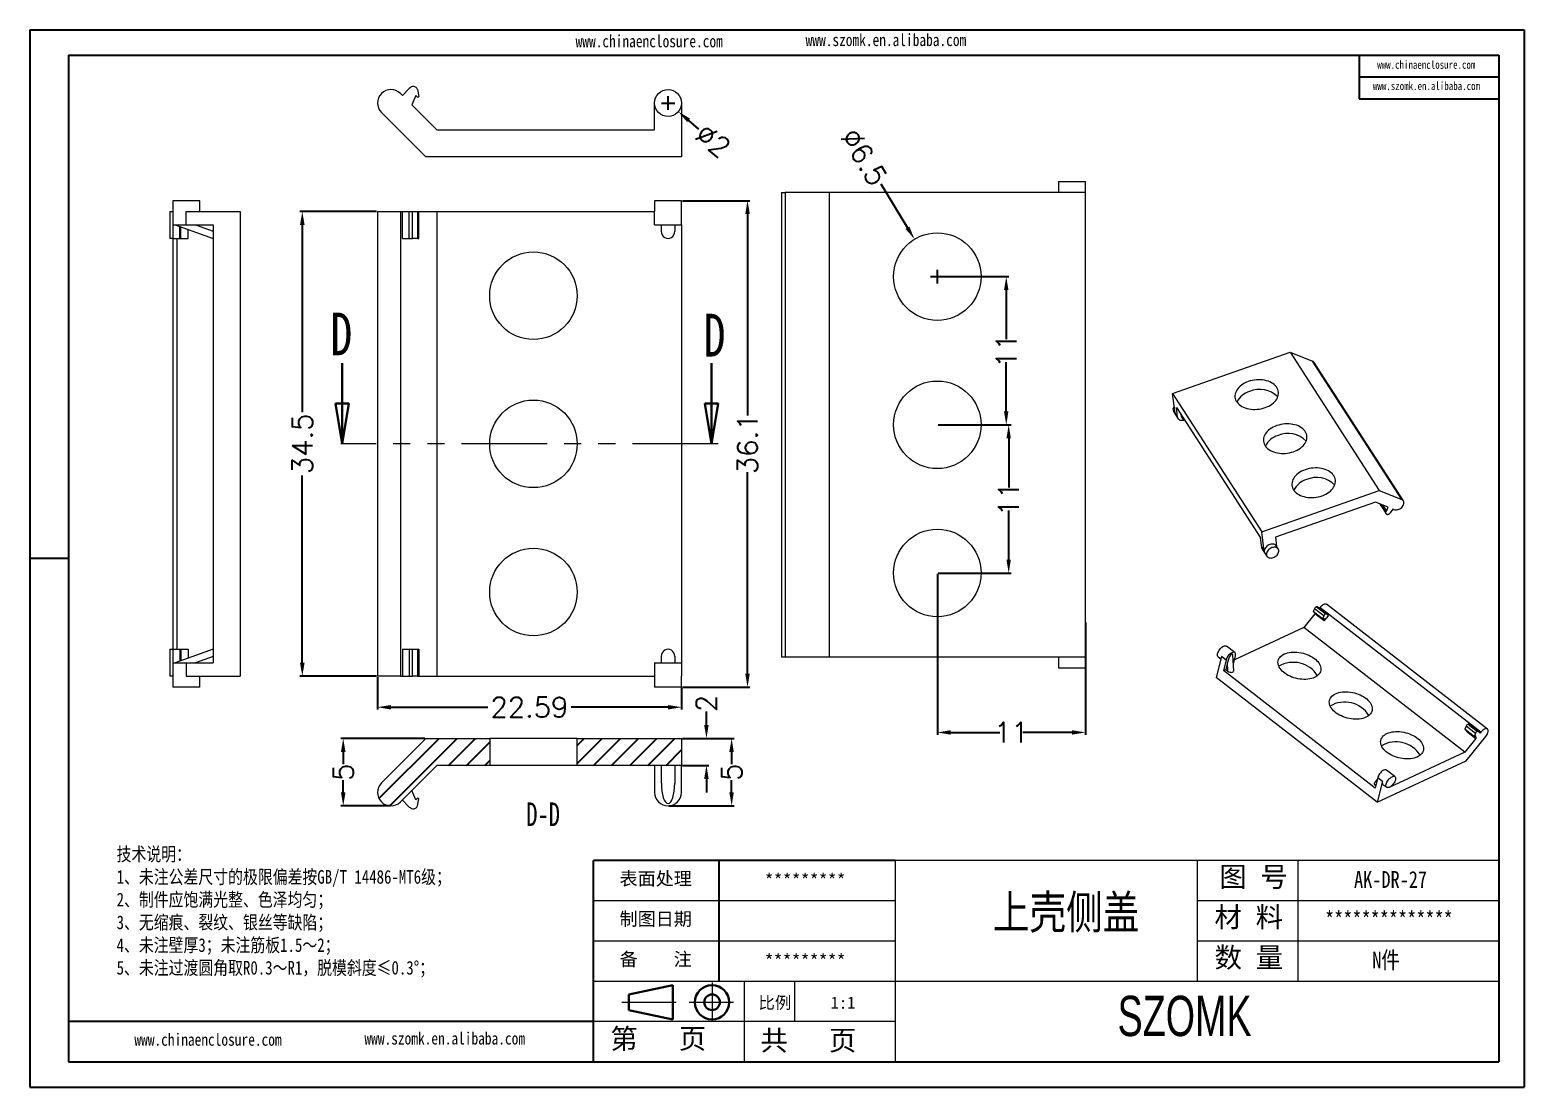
# Model space of a CAD drawing. Header units: inches. Extents: x 2617 to 3395, y 519 to 715.
# Drawn here: x 3183 to 3294, y 519 to 597.5 of the extents above; entities that cross this region are included whole.
import ezdxf

# ---------------------------------------------------------------- set-up
doc = ezdxf.new("R2010")
doc.units = ezdxf.units.IN
doc.linetypes.add('CENTER2', pattern=[28.575, 19.05, -3.175, 3.175, -3.175])
doc.linetypes.add('PHANTOM', pattern=[12.7, 6.35, -1.27, 1.27, -1.27, 1.27, -1.27])
doc.layers.add('文字', color=81, linetype='Continuous')
for name, color, linetype, lineweight in [('粗实线', 7, 'Continuous', 30), ('细实线', 3, 'Continuous', 9), ('细点划线', 2, 'CENTER2', 9)]:
    doc.layers.add(name, color=color, linetype=linetype, lineweight=lineweight)
doc.styles.add('SLDTEXTSTYLE0', font='TXT', dxfattribs={"width": 0.75})
doc.styles.add('SLDTEXTSTYLE3', font='TXT', dxfattribs={"width": 0.7})
doc.styles.get("Standard").update_dxf_attribs({"font": 'txt', "bigfont": 'gbcbig.shx'})
doc.styles.add('宋体', font='', dxfattribs={"width": 0.8, "height": 3.5})
doc.styles.add('长仿宋', font='', dxfattribs={"width": 0.7, "height": 4})
doc.styles.get('宋体').set_extended_font_data('SimSun')
doc.styles.get('长仿宋').set_extended_font_data('SimSun')
doc.dimstyles.new('1.5', dxfattribs={"dimtxt": 1.5, "dimasz": 1, "dimexe": 0.18, "dimexo": 0.0625, "dimgap": 0.1, "dimtad": 0, "dimzin": 12, "dimdsep": 46, "dimtxsty": 'Standard', "dimcen": 0.5, "dimclrd": 3, "dimclre": 3, "dimadec": 0, "dimazin": 0, "dimtfac": 1, "dimtofl": 0, "dimtmove": 0, "dimatfit": 3, "dimfxl": 1, "dimtolj": 1, "dimtzin": 0, "dimarcsym": 0})

# ---------------------------------------------------------------- blocks, each defined once
blk = doc.blocks.new('_CLOSED')
at = {"color": 0, "linetype": 'ByBlock', "lineweight": -2}
for p, q in [((-1, 0.166667), (0, 0)), ((-1, 0.166667), (-1, -0.166667)), ((0, 0), (-1, -0.166667)), ((0, 0), (-1, 0))]:
    blk.add_line(p, q, dxfattribs=at)
blk = doc.blocks.new('*D200')
at = {"color": 3, "lineweight": -2}
for p, q in [((3208.82, 549.47), (3208.82, 547.06)), ((3231.41, 548.67), (3231.41, 547.06)), ((3209.82, 547.24), (3217.01, 547.24)), ((3230.41, 547.24), (3223.21, 547.24))]:
    blk.add_line(p, q, dxfattribs=at)
at = {"color": 3}
for points in [[(3209.82, 547.4), (3209.82, 547.07), (3208.82, 547.24)], [(3230.41, 547.4), (3230.41, 547.07), (3231.41, 547.24)]]:
    blk.add_solid(points, dxfattribs=at)
at = {"layer": 'Defpoints', "color": 0}
for p in [(3208.82, 549.54), (3231.41, 548.74), (3231.41, 547.24)]:
    blk.add_point(p, dxfattribs=at)
at = {"color": 0, "insert": (3220.11, 547.24), "char_height": 1.5, "attachment_point": 5}
blk.add_mtext('\\A1;22.59', dxfattribs=at)
blk = doc.blocks.new('*D201')
at = {"color": 3, "lineweight": -2}
for p, q in [((3208.76, 584.04), (3203.06, 584.04)), ((3203.24, 583.04), (3203.24, 569.14)), ((3203.24, 550.54), (3203.24, 564.44)), ((3208.76, 549.54), (3203.06, 549.54))]:
    blk.add_line(p, q, dxfattribs=at)
at = {"color": 3}
for points in [[(3203.07, 583.04), (3203.41, 583.04), (3203.24, 584.04)], [(3203.07, 550.54), (3203.41, 550.54), (3203.24, 549.54)]]:
    blk.add_solid(points, dxfattribs=at)
at = {"layer": 'Defpoints', "color": 0}
for p in [(3203.24, 584.04), (3208.82, 584.04), (3208.82, 549.54)]:
    blk.add_point(p, dxfattribs=at)
at = {"color": 0, "insert": (3203.24, 566.79), "char_height": 1.5, "attachment_point": 5, "rotation": 90}
blk.add_mtext('\\A1;34.5', dxfattribs=at)
blk = doc.blocks.new('*D203')
at = {"color": 3, "lineweight": -2}
for p, q in [((3231.47, 584.84), (3236.49, 584.84)), ((3236.31, 583.84), (3236.31, 568.89)), ((3236.31, 549.74), (3236.31, 564.69)), ((3231.47, 548.74), (3236.49, 548.74))]:
    blk.add_line(p, q, dxfattribs=at)
at = {"color": 3}
for points in [[(3236.14, 583.84), (3236.48, 583.84), (3236.31, 584.84)], [(3236.14, 549.74), (3236.48, 549.74), (3236.31, 548.74)]]:
    blk.add_solid(points, dxfattribs=at)
at = {"layer": 'Defpoints', "color": 0}
for p in [(3231.41, 584.84), (3236.31, 584.84), (3231.41, 548.74)]:
    blk.add_point(p, dxfattribs=at)
at = {"color": 0, "insert": (3236.31, 566.79), "char_height": 1.5, "attachment_point": 5, "rotation": 90}
blk.add_mtext('\\A1;36.1', dxfattribs=at)
blk = doc.blocks.new('*D204')
at = {"color": 3, "lineweight": -2}
for p, q in [((3250.47, 579.2), (3255.71, 579.2)), ((3255.53, 578.2), (3255.53, 574.55)), ((3255.53, 569.2), (3255.53, 572.85)), ((3250.47, 568.2), (3255.71, 568.2))]:
    blk.add_line(p, q, dxfattribs=at)
at = {"color": 3}
for points in [[(3255.36, 578.2), (3255.69, 578.2), (3255.53, 579.2)], [(3255.36, 569.2), (3255.69, 569.2), (3255.53, 568.2)]]:
    blk.add_solid(points, dxfattribs=at)
at = {"layer": 'Defpoints', "color": 0}
for p in [(3250.41, 579.2), (3255.53, 579.2), (3250.41, 568.2)]:
    blk.add_point(p, dxfattribs=at)
at = {"color": 0, "insert": (3255.53, 573.7), "char_height": 1.5, "attachment_point": 5, "rotation": 90}
blk.add_mtext('\\A1;11', dxfattribs=at)
blk = doc.blocks.new('*D205')
at = {"color": 3, "lineweight": -2}
for p, q in [((3250.47, 568.2), (3255.89, 568.2)), ((3255.71, 567.2), (3255.71, 563.55)), ((3255.71, 558.2), (3255.71, 561.85)), ((3250.47, 557.2), (3255.89, 557.2))]:
    blk.add_line(p, q, dxfattribs=at)
at = {"color": 3}
for points in [[(3255.54, 567.2), (3255.87, 567.2), (3255.71, 568.2)], [(3255.54, 558.2), (3255.87, 558.2), (3255.71, 557.2)]]:
    blk.add_solid(points, dxfattribs=at)
at = {"layer": 'Defpoints', "color": 0}
for p in [(3250.41, 568.2), (3250.41, 557.2), (3255.71, 557.2)]:
    blk.add_point(p, dxfattribs=at)
at = {"color": 0, "insert": (3255.71, 562.7), "char_height": 1.5, "attachment_point": 5, "rotation": 90}
blk.add_mtext('\\A1;11', dxfattribs=at)
blk = doc.blocks.new('*D206')
at = {"color": 3, "lineweight": -2}
for p, q in [((3250.41, 557.14), (3250.41, 545.19)), ((3261.41, 553.54), (3261.41, 545.19)), ((3251.41, 545.37), (3255.06, 545.37)), ((3260.41, 545.37), (3256.76, 545.37))]:
    blk.add_line(p, q, dxfattribs=at)
at = {"color": 3}
for points in [[(3251.41, 545.53), (3251.41, 545.2), (3250.41, 545.37)], [(3260.41, 545.53), (3260.41, 545.2), (3261.41, 545.37)]]:
    blk.add_solid(points, dxfattribs=at)
at = {"layer": 'Defpoints', "color": 0}
for p in [(3250.41, 557.2), (3261.41, 553.6), (3250.41, 545.37)]:
    blk.add_point(p, dxfattribs=at)
at = {"color": 0, "insert": (3255.91, 545.37), "char_height": 1.5, "attachment_point": 5}
blk.add_mtext('\\A1;11', dxfattribs=at)
blk = doc.blocks.new('*D207')
at = {"color": 3, "lineweight": -2}
for p, q in [((3246.2, 586.08), (3248.19, 582.83)), ((3250.41, 578.7), (3250.41, 579.7)), ((3249.91, 579.2), (3250.91, 579.2))]:
    blk.add_line(p, q, dxfattribs=at)
at = {"color": 3}
blk.add_solid([(3248.33, 582.92), (3248.05, 582.74), (3248.71, 581.98)], dxfattribs=at)
at = {"layer": 'Defpoints', "color": 0}
for p in [(3248.71, 581.98), (3252.11, 576.43)]:
    blk.add_point(p, dxfattribs=at)
at = {"color": 0, "insert": (3244.97, 588.08), "char_height": 1.5, "attachment_point": 5, "rotation": 301.4909}
blk.add_mtext('\\A1;∅6.5', dxfattribs=at)
blk = doc.blocks.new('*D208')
at = {"color": 3, "lineweight": -2}
for p, q in [((3233.26, 545.92), (3233.26, 546.92)), ((3231.47, 544.92), (3233.44, 544.92)), ((3231.47, 542.92), (3233.44, 542.92)), ((3233.26, 541.92), (3233.26, 540.92))]:
    blk.add_line(p, q, dxfattribs=at)
at = {"color": 3}
for points in [[(3233.09, 545.92), (3233.42, 545.92), (3233.26, 544.92)], [(3233.09, 541.92), (3233.42, 541.92), (3233.26, 542.92)]]:
    blk.add_solid(points, dxfattribs=at)
at = {"layer": 'Defpoints', "color": 0}
for p in [(3231.41, 544.92), (3233.26, 544.92), (3231.41, 542.92)]:
    blk.add_point(p, dxfattribs=at)
at = {"color": 0, "insert": (3233.26, 547.52), "char_height": 1.5, "attachment_point": 5, "rotation": 90}
blk.add_mtext('\\A1;2', dxfattribs=at)
blk = doc.blocks.new('*D209')
at = {"color": 3, "lineweight": -2}
for p, q in [((3231.47, 544.92), (3235.31, 544.92)), ((3235.13, 543.92), (3235.13, 543.02)), ((3235.13, 540.92), (3235.13, 541.82)), ((3230.47, 539.92), (3235.31, 539.92))]:
    blk.add_line(p, q, dxfattribs=at)
at = {"color": 3}
for points in [[(3234.96, 543.92), (3235.29, 543.92), (3235.13, 544.92)], [(3234.96, 540.92), (3235.29, 540.92), (3235.13, 539.92)]]:
    blk.add_solid(points, dxfattribs=at)
at = {"layer": 'Defpoints', "color": 0}
for p in [(3231.41, 544.92), (3235.13, 544.92), (3230.41, 539.92)]:
    blk.add_point(p, dxfattribs=at)
at = {"color": 0, "insert": (3235.13, 542.42), "char_height": 1.5, "attachment_point": 5, "rotation": 90}
blk.add_mtext('\\A1;5', dxfattribs=at)
blk = doc.blocks.new('*D210')
at = {"color": 3, "lineweight": -2}
for p, q in [((3212.35, 544.92), (3206.1, 544.92)), ((3206.28, 543.92), (3206.28, 543.02)), ((3206.28, 540.92), (3206.28, 541.82)), ((3209.76, 539.92), (3206.1, 539.92))]:
    blk.add_line(p, q, dxfattribs=at)
at = {"color": 3}
for points in [[(3206.11, 543.92), (3206.45, 543.92), (3206.28, 544.92)], [(3206.11, 540.92), (3206.45, 540.92), (3206.28, 539.92)]]:
    blk.add_solid(points, dxfattribs=at)
at = {"layer": 'Defpoints', "color": 0}
for p in [(3206.28, 544.92), (3212.41, 544.92), (3209.82, 539.92)]:
    blk.add_point(p, dxfattribs=at)
at = {"color": 0, "insert": (3206.28, 542.42), "char_height": 1.5, "attachment_point": 5, "rotation": 90}
blk.add_mtext('\\A1;5', dxfattribs=at)
blk = doc.blocks.new('*D211')
at = {"color": 3, "lineweight": -2}
for p, q in [((3229.91, 592.09), (3230.91, 592.09)), ((3230.41, 591.59), (3230.41, 592.59)), ((3232.7, 590.16), (3231.94, 590.8))]:
    blk.add_line(p, q, dxfattribs=at)
at = {"color": 3}
blk.add_solid([(3232.05, 590.93), (3231.83, 590.68), (3231.17, 591.45)], dxfattribs=at)
at = {"layer": 'Defpoints', "color": 0}
for p in [(3229.64, 592.73), (3231.17, 591.45)]:
    blk.add_point(p, dxfattribs=at)
at = {"color": 0, "insert": (3233.74, 589.29), "char_height": 1.5, "attachment_point": 5, "rotation": 319.9281}
blk.add_mtext('\\A1;∅2', dxfattribs=at)

msp = doc.modelspace()

# ---------------------------------------------------------------- hatches: boundary and pattern name
h = msp.add_hatch()
h.set_pattern_fill('ANSI31', color=4, scale=0.3, style=0)
edge = h.paths.add_edge_path(flags=0)
edge.add_line((3212.408, 544.915), (3209.115, 541.622))
edge.add_arc((3209.822, 540.915), 1, 135, 315)
edge.add_line((3210.529, 540.208), (3213.236, 542.915))
edge.add_line((3213.236, 542.915), (3217.158, 542.915))
edge.add_line((3217.158, 542.915), (3217.158, 544.915))
edge.add_line((3217.158, 544.915), (3212.408, 544.915))
h = msp.add_hatch()
h.set_pattern_fill('ANSI31', color=4, scale=0.3, style=0)
h.paths.add_polyline_path([(3223.658, 542.915), (3231.408, 542.915), (3231.408, 544.915), (3223.658, 544.915)], flags=0)

# ---------------------------------------------------------------- linework, layer by layer
for p, q in [((3183.005, 597.517), (3293.993, 597.517)), ((3183.005, 597.517), (3183.005, 519.041)), ((3293.993, 597.517), (3293.993, 519.041)), ((3185.877, 595.649), (3292.125, 595.649)), ((3185.877, 595.649), (3185.877, 520.909)), ((3281.744, 595.649), (3281.744, 592.405)), ((3292.125, 595.649), (3292.125, 520.909)), ((3281.744, 594.027), (3292.125, 594.027)), ((3281.744, 592.405), (3292.125, 592.405)), ((3185.877, 558.279), (3183.005, 558.279)), ((3183.005, 555.372), (3183.005, 519.041)), ((3247.281, 535.857), (3224.859, 535.857)), ((3224.859, 520.909), (3224.859, 535.857)), ((3234.202, 526.888), (3234.202, 535.857)), ((3224.859, 523.899), (3185.877, 523.899)), ((3185.877, 520.909), (3292.125, 520.909)), ((3183.005, 519.041), (3293.993, 519.041)), ((3183.005, 519.041), (3234.389, 519.041))]:
    msp.add_line(p, q)
at = {"color": 7, "linetype": 'Continuous', "lineweight": 15}
for p, q in [((3210.529, 592.798), (3210.67, 592.657)), ((3210.67, 592.657), (3211.189, 593.175)), ((3211.79, 593.082), (3211.902, 592.576)), ((3211.68, 592.636), (3211.377, 591.949)), ((3211.377, 591.949), (3213.236, 590.091)), ((3211.822, 592.495), (3211.68, 592.636)), ((3211.902, 592.576), (3211.822, 592.495)), ((3229.408, 590.091), (3229.408, 592.091)), ((3231.408, 592.091), (3231.408, 588.091)), ((3212.408, 588.091), (3209.115, 591.384)), ((3213.236, 590.091), (3229.408, 590.091)), ((3231.408, 588.091), (3212.408, 588.091)), ((3259.409, 586.254), (3259.409, 585.454)), ((3259.409, 586.254), (3261.409, 586.254)), ((3261.409, 585.454), (3261.409, 586.254)), ((3238.823, 585.454), (3238.823, 550.954)), ((3238.823, 585.454), (3239.116, 585.454)), ((3239.116, 585.454), (3239.116, 550.954)), ((3242.409, 585.454), (3239.116, 585.454)), ((3242.409, 550.954), (3242.409, 585.454)), ((3261.409, 585.454), (3242.409, 585.454)), ((3261.409, 550.954), (3261.409, 585.454)), ((3193.398, 584.037), (3193.398, 582.037)), ((3193.398, 584.037), (3193.623, 584.037)), ((3193.623, 584.837), (3193.623, 583.037)), ((3195.623, 584.837), (3193.623, 584.837)), ((3194.623, 583.037), (3194.623, 584.037)), ((3194.623, 584.037), (3198.623, 584.037)), ((3195.623, 584.037), (3195.623, 584.837)), ((3198.623, 584.037), (3198.623, 549.537)), ((3208.822, 584.037), (3208.822, 549.537)), ((3208.822, 584.037), (3210.529, 584.037)), ((3210.529, 584.037), (3210.529, 549.537)), ((3210.529, 584.037), (3210.67, 584.037)), ((3210.67, 582.037), (3210.67, 584.037)), ((3210.67, 584.037), (3211.189, 584.037)), ((3211.189, 582.037), (3211.189, 584.037)), ((3211.189, 584.037), (3211.428, 584.037)), ((3211.428, 582.037), (3211.428, 584.037)), ((3211.428, 584.037), (3211.79, 584.037)), ((3211.79, 584.037), (3211.79, 582.037)), ((3211.79, 584.037), (3211.902, 584.037)), ((3211.902, 582.037), (3211.902, 584.037)), ((3211.902, 584.037), (3213.236, 584.037)), ((3213.236, 584.037), (3213.236, 549.537)), ((3213.236, 584.037), (3229.408, 584.037)), ((3229.408, 584.837), (3229.408, 584.037)), ((3231.408, 584.837), (3229.408, 584.837)), ((3229.408, 583.037), (3229.408, 584.037)), ((3231.408, 584.037), (3231.408, 584.837)), ((3231.408, 583.037), (3231.408, 584.037)), ((3193.623, 583.037), (3194.623, 583.037)), ((3193.804, 583.037), (3196.623, 582.037)), ((3194.138, 582.037), (3194.138, 582.918)), ((3194.219, 582.037), (3194.219, 582.889)), ((3194.623, 583.037), (3196.623, 583.037)), ((3194.765, 582.037), (3194.765, 582.696)), ((3195.3, 583.037), (3196.623, 582.567)), ((3196.623, 583.037), (3196.623, 550.537)), ((3229.408, 583.037), (3231.408, 583.037)), ((3229.908, 582.567), (3229.908, 583.037)), ((3230.908, 583.037), (3230.908, 582.567)), ((3231.408, 583.037), (3231.408, 550.537)), ((3193.633, 582.037), (3193.398, 582.037)), ((3193.623, 582.037), (3193.623, 551.537)), ((3193.633, 582.037), (3194.138, 582.037)), ((3194.138, 582.037), (3194.219, 582.037)), ((3194.219, 582.037), (3194.765, 582.037)), ((3210.67, 582.037), (3211.189, 582.037)), ((3211.189, 582.037), (3211.428, 582.037)), ((3211.79, 582.037), (3211.428, 582.037)), ((3211.79, 582.037), (3211.902, 582.037)), ((3267.879, 570.528), (3276.604, 573.603)), ((3276.604, 573.603), (3283.236, 563.338)), ((3276.604, 573.603), (3278.27, 572.924)), ((3284.901, 562.659), (3278.27, 572.924)), ((3285.029, 562.556), (3278.398, 572.821)), ((3268.065, 569.057), (3267.879, 570.528)), ((3267.879, 570.528), (3274.51, 560.263)), ((3268.164, 569.495), (3274.411, 559.825)), ((3268.257, 568.759), (3268.164, 569.495)), ((3267.95, 569.185), (3268.296, 568.65)), ((3268.257, 568.759), (3268.065, 569.057)), ((3274.51, 560.263), (3283.236, 563.338)), ((3283.236, 563.338), (3284.901, 562.659)), ((3282.948, 562.468), (3275.522, 559.851)), ((3283.888, 562.085), (3282.948, 562.468)), ((3283.367, 562.197), (3283.312, 562.32)), ((3283.324, 562.315), (3283.676, 561.77)), ((3283.367, 562.197), (3283.752, 561.602)), ((3283.373, 562.187), (3283.367, 562.197)), ((3283.373, 562.187), (3283.757, 561.592)), ((3283.407, 562.281), (3283.709, 561.813)), ((3283.478, 562.252), (3283.781, 561.783)), ((3283.676, 561.77), (3283.709, 561.813)), ((3283.752, 561.602), (3283.676, 561.77)), ((3283.709, 561.813), (3283.781, 561.783)), ((3283.781, 561.783), (3283.888, 562.085)), ((3284.246, 561.94), (3284.032, 561.665)), ((3284.317, 561.91), (3284.246, 561.94)), ((3274.504, 559.09), (3274.411, 559.825)), ((3274.696, 558.792), (3274.51, 560.263)), ((3275.522, 559.851), (3275.607, 559.176)), ((3274.504, 559.09), (3274.696, 558.792)), ((3274.543, 558.98), (3274.889, 558.445)), ((3275.729, 558.987), (3275.576, 559.225)), ((3278.453, 554.178), (3277.631, 553.154)), ((3278.417, 554.553), (3278.33, 554.338)), ((3279.023, 553.801), (3278.33, 554.338)), ((3278.33, 554.338), (3278.351, 554.319)), ((3279.044, 553.782), (3278.351, 554.319)), ((3279.111, 554.016), (3278.417, 554.553)), ((3278.44, 554.25), (3278.453, 554.178)), ((3279.147, 553.641), (3278.453, 554.178)), ((3278.564, 554.7), (3279.258, 554.163)), ((3279.325, 554.152), (3278.632, 554.689)), ((3278.829, 554.646), (3278.775, 554.578)), ((3290.789, 545.388), (3278.829, 554.646)), ((3279.111, 554.016), (3279.023, 553.801)), ((3279.044, 553.782), (3279.106, 553.86)), ((3279.106, 553.86), (3279.147, 553.641)), ((3279.147, 553.641), (3279.459, 554.031)), ((3291.274, 545.622), (3279.313, 554.879)), ((3279.459, 554.031), (3279.328, 554.15)), ((3277.631, 553.154), (3272.474, 550.761)), ((3289.592, 543.896), (3277.631, 553.154)), ((3279.023, 553.801), (3279.044, 553.782)), ((3272.505, 551.291), (3271.881, 551.774)), ((3193.398, 551.537), (3193.398, 549.537)), ((3193.398, 551.537), (3193.633, 551.537)), ((3193.623, 550.537), (3193.623, 548.737)), ((3193.623, 550.537), (3194.623, 550.537)), ((3193.633, 551.537), (3194.138, 551.537)), ((3196.623, 551.537), (3193.804, 550.537)), ((3194.138, 551.537), (3194.138, 550.655)), ((3194.138, 551.537), (3194.219, 551.537)), ((3194.219, 551.537), (3194.219, 550.684)), ((3194.219, 551.537), (3194.765, 551.537)), ((3194.623, 550.537), (3194.623, 549.537)), ((3194.623, 550.537), (3196.623, 550.537)), ((3194.765, 551.537), (3194.765, 550.877)), ((3196.623, 551.006), (3195.3, 550.537)), ((3210.67, 551.537), (3210.67, 549.537)), ((3210.67, 551.537), (3211.189, 551.537)), ((3211.189, 551.537), (3211.189, 549.537)), ((3211.189, 551.537), (3211.428, 551.537)), ((3211.428, 549.537), (3211.428, 551.537)), ((3211.428, 551.537), (3211.79, 551.537)), ((3211.79, 551.537), (3211.79, 549.537)), ((3211.79, 551.537), (3211.902, 551.537)), ((3211.902, 551.537), (3211.902, 549.537)), ((3229.408, 550.537), (3231.408, 550.537)), ((3229.408, 550.537), (3229.408, 549.537)), ((3229.908, 550.537), (3229.908, 551.006)), ((3230.908, 551.006), (3230.908, 550.537)), ((3231.408, 550.537), (3231.408, 549.537)), ((3239.116, 550.954), (3238.823, 550.954)), ((3242.409, 550.954), (3239.116, 550.954)), ((3261.409, 550.954), (3242.409, 550.954)), ((3259.409, 550.954), (3259.409, 550.154)), ((3261.409, 550.154), (3261.409, 550.954)), ((3271.505, 551.003), (3271.125, 549.443)), ((3271.269, 550.983), (3271.463, 550.833)), ((3271.851, 550.735), (3271.505, 551.003)), ((3271.851, 550.735), (3271.662, 549.955)), ((3271.961, 550.552), (3271.835, 550.035)), ((3271.998, 549.909), (3271.961, 550.552)), ((3272.425, 549.948), (3272.358, 551.099)), ((3272.396, 550.44), (3272.546, 551.057)), ((3193.623, 549.537), (3193.398, 549.537)), ((3194.623, 549.537), (3198.623, 549.537)), ((3195.623, 548.737), (3195.623, 549.537)), ((3210.529, 549.537), (3208.822, 549.537)), ((3210.529, 549.537), (3210.67, 549.537)), ((3210.67, 549.537), (3211.189, 549.537)), ((3211.189, 549.537), (3211.428, 549.537)), ((3211.79, 549.537), (3211.428, 549.537)), ((3211.79, 549.537), (3211.902, 549.537)), ((3211.902, 549.537), (3213.236, 549.537)), ((3213.236, 549.537), (3229.408, 549.537)), ((3229.408, 549.537), (3229.408, 548.737)), ((3231.408, 548.737), (3231.408, 549.537)), ((3259.409, 550.154), (3261.409, 550.154)), ((3283.086, 540.186), (3271.125, 549.443)), ((3271.662, 549.955), (3271.835, 550.035)), ((3282.929, 541.234), (3271.662, 549.955)), ((3271.835, 550.035), (3271.998, 549.909)), ((3195.623, 548.737), (3193.623, 548.737)), ((3231.408, 548.737), (3229.408, 548.737)), ((3289.685, 545.832), (3289.597, 545.616)), ((3289.597, 545.616), (3290.291, 545.08)), ((3289.597, 545.616), (3289.618, 545.598)), ((3289.618, 545.598), (3290.311, 545.061)), ((3290.378, 545.295), (3289.685, 545.832)), ((3289.69, 543.25), (3291.147, 545.065)), ((3289.707, 545.529), (3289.721, 545.457)), ((3289.721, 545.457), (3290.414, 544.92)), ((3289.832, 545.978), (3290.525, 545.442)), ((3290.592, 545.431), (3289.899, 545.968)), ((3290.378, 545.295), (3290.291, 545.08)), ((3290.291, 545.08), (3290.311, 545.061)), ((3290.311, 545.061), (3290.374, 545.139)), ((3290.374, 545.139), (3290.414, 544.92)), ((3290.727, 545.31), (3290.596, 545.428)), ((3290.789, 545.388), (3290.727, 545.31)), ((3209.115, 541.622), (3212.408, 544.915)), ((3212.408, 544.915), (3217.158, 544.915)), ((3217.158, 544.915), (3217.158, 542.915)), ((3223.658, 544.915), (3217.158, 544.915)), ((3223.658, 542.915), (3223.658, 544.915)), ((3223.658, 544.915), (3231.408, 544.915)), ((3231.408, 544.915), (3231.408, 542.915)), ((3289.592, 543.896), (3283.971, 541.288)), ((3290.414, 544.92), (3289.592, 543.896)), ((3213.236, 542.915), (3210.529, 540.208)), ((3217.158, 542.915), (3213.236, 542.915)), ((3223.658, 542.915), (3217.158, 542.915)), ((3231.408, 542.915), (3223.658, 542.915)), ((3229.408, 542.915), (3229.408, 540.915)), ((3229.908, 541.592), (3229.908, 542.915)), ((3230.908, 542.915), (3230.908, 541.592)), ((3231.408, 540.915), (3231.408, 542.915)), ((3283.086, 540.186), (3289.69, 543.25)), ((3283.095, 541.916), (3282.879, 541.624)), ((3283.119, 542.013), (3282.929, 541.234)), ((3283.465, 541.745), (3283.086, 540.186)), ((3283.119, 542.013), (3283.465, 541.745)), ((3284.396, 542.087), (3283.772, 542.57)), ((3211.68, 540.37), (3211.377, 541.057)), ((3282.973, 541.415), (3282.94, 541.44)), ((3283.507, 541.511), (3283.784, 541.296)), ((3283.971, 541.288), (3283.972, 541.292)), ((3210.67, 540.35), (3211.189, 539.831)), ((3211.822, 540.511), (3211.68, 540.37)), ((3211.79, 539.925), (3211.902, 540.43)), ((3211.902, 540.43), (3211.822, 540.511))]:
    msp.add_line(p, q, dxfattribs=at)
at = {"color": 8, "linetype": 'Continuous', "lineweight": 15}
for p, q in [((3193.633, 583.037), (3193.633, 582.037)), ((3193.916, 582.037), (3193.916, 551.537)), ((3193.633, 551.537), (3193.633, 550.537)), ((3282.998, 541.519), (3282.94, 541.44))]:
    msp.add_line(p, q, dxfattribs=at)
at = {"color": 7, "linetype": 'Continuous', "lineweight": 30}
for p, q in [((3206.195, 572.787), (3206.195, 566.787)), ((3233.633, 572.787), (3233.633, 566.787))]:
    msp.add_line(p, q, dxfattribs=at)
at = {"color": 1, "linetype": 'PHANTOM', "lineweight": 15}
msp.add_line((3234.118, 566.787), (3206.111, 566.787), dxfattribs=at)
at = {"color": 7, "linetype": 'Continuous', "lineweight": 15, "flags": 128}
for points in [[(3273.507, 571.416), (3273.368, 571.361), (3273.236, 571.299), (3273.112, 571.228), (3272.997, 571.151), (3272.892, 571.067), (3272.799, 570.978), (3272.718, 570.884), (3272.65, 570.785), (3272.595, 570.684), (3272.554, 570.581), (3272.527, 570.477), (3272.515, 570.372), (3272.517, 570.268), (3272.534, 570.165), (3272.565, 570.066), (3272.611, 569.969), (3272.671, 569.877), (3272.743, 569.79), (3272.829, 569.71), (3272.926, 569.635), (3273.034, 569.568), (3273.151, 569.51), (3273.278, 569.459), (3273.413, 569.418), (3273.554, 569.386), (3273.7, 569.363), (3273.85, 569.351), (3274.003, 569.348), (3274.157, 569.355), (3274.311, 569.373), (3274.463, 569.4), (3274.612, 569.436), (3274.756, 569.482), (3274.895, 569.536), (3275.028, 569.599), (3275.152, 569.669), (3275.266, 569.746), (3275.371, 569.83), (3275.464, 569.919), (3275.545, 570.014), (3275.614, 570.112), (3275.669, 570.213), (3275.71, 570.316), (3275.737, 570.42), (3275.749, 570.525), (3275.746, 570.629), (3275.729, 570.732), (3275.698, 570.831), (3275.652, 570.928), (3275.593, 571.02), (3275.52, 571.107), (3275.435, 571.188), (3275.338, 571.262), (3275.23, 571.329), (3275.112, 571.387), (3274.985, 571.438), (3274.85, 571.479), (3274.709, 571.511), (3274.563, 571.534), (3274.413, 571.546), (3274.26, 571.549), (3274.106, 571.542), (3273.953, 571.524), (3273.801, 571.498), (3273.652, 571.461), (3273.507, 571.416)], [(3268.771, 568.556), (3268.763, 568.553), (3268.682, 568.531), (3268.603, 568.52), (3268.527, 568.522), (3268.457, 568.535), (3268.395, 568.561), (3268.342, 568.597), (3268.301, 568.643), (3268.272, 568.698), (3268.257, 568.759)], [(3275.621, 568.143), (3275.482, 568.088), (3275.35, 568.026), (3275.226, 567.955), (3275.111, 567.878), (3275.007, 567.794), (3274.914, 567.705), (3274.832, 567.611), (3274.764, 567.513), (3274.709, 567.412), (3274.668, 567.308), (3274.641, 567.204), (3274.629, 567.099), (3274.631, 566.995), (3274.648, 566.893), (3274.68, 566.793), (3274.725, 566.696), (3274.785, 566.604), (3274.858, 566.518), (3274.943, 566.437), (3275.04, 566.362), (3275.148, 566.296), (3275.266, 566.237), (3275.393, 566.186), (3275.527, 566.145), (3275.668, 566.113), (3275.814, 566.091), (3275.965, 566.078), (3276.117, 566.075), (3276.271, 566.083), (3276.425, 566.1), (3276.577, 566.127), (3276.726, 566.163), (3276.871, 566.209), (3277.01, 566.263), (3277.142, 566.326), (3277.266, 566.396), (3277.381, 566.473), (3277.485, 566.557), (3277.578, 566.647), (3277.66, 566.741), (3277.728, 566.839), (3277.783, 566.94), (3277.824, 567.043), (3277.851, 567.148), (3277.863, 567.252), (3277.861, 567.356), (3277.844, 567.459), (3277.812, 567.559), (3277.767, 567.655), (3277.707, 567.747), (3277.634, 567.834), (3277.549, 567.915), (3277.452, 567.989), (3277.344, 568.056), (3277.226, 568.115), (3277.099, 568.165), (3276.965, 568.206), (3276.824, 568.238), (3276.678, 568.261), (3276.527, 568.273), (3276.375, 568.276), (3276.221, 568.269), (3276.067, 568.252), (3275.915, 568.225), (3275.766, 568.188), (3275.621, 568.143)], [(3277.736, 564.87), (3277.597, 564.815), (3277.465, 564.753), (3277.34, 564.683), (3277.226, 564.605), (3277.121, 564.521), (3277.028, 564.432), (3276.947, 564.338), (3276.878, 564.24), (3276.823, 564.139), (3276.782, 564.035), (3276.755, 563.931), (3276.743, 563.826), (3276.746, 563.722), (3276.763, 563.62), (3276.794, 563.52), (3276.84, 563.424), (3276.899, 563.332), (3276.972, 563.245), (3277.057, 563.164), (3277.154, 563.09), (3277.262, 563.023), (3277.38, 562.964), (3277.507, 562.914), (3277.642, 562.872), (3277.783, 562.84), (3277.929, 562.818), (3278.079, 562.805), (3278.232, 562.802), (3278.386, 562.81), (3278.539, 562.827), (3278.691, 562.854), (3278.84, 562.89), (3278.985, 562.936), (3279.124, 562.99), (3279.256, 563.053), (3279.38, 563.123), (3279.495, 563.201), (3279.6, 563.284), (3279.693, 563.374), (3279.774, 563.468), (3279.842, 563.566), (3279.897, 563.667), (3279.938, 563.77), (3279.965, 563.875), (3279.977, 563.98), (3279.975, 564.084), (3279.958, 564.186), (3279.927, 564.286), (3279.881, 564.382), (3279.821, 564.474), (3279.749, 564.561), (3279.664, 564.642), (3279.566, 564.716), (3279.458, 564.783), (3279.341, 564.842), (3279.214, 564.892), (3279.079, 564.934), (3278.938, 564.966), (3278.792, 564.988), (3278.642, 565.001), (3278.489, 565.003), (3278.335, 564.996), (3278.181, 564.979), (3278.029, 564.952), (3277.88, 564.915), (3277.736, 564.87)], [(3283.752, 561.602), (3283.763, 561.584), (3283.778, 561.57), (3283.798, 561.56), (3283.822, 561.554), (3283.847, 561.553), (3283.874, 561.557), (3283.901, 561.565), (3283.928, 561.577)], [(3284.317, 561.91), (3284.384, 561.891), (3284.457, 561.883), (3284.535, 561.888), (3284.615, 561.904), (3284.696, 561.933), (3284.773, 561.971), (3284.845, 562.02), (3284.911, 562.076), (3284.967, 562.139), (3285.012, 562.206), (3285.045, 562.276), (3285.065, 562.346), (3285.071, 562.414), (3285.063, 562.478), (3285.041, 562.536), (3285.006, 562.587), (3284.959, 562.628), (3284.901, 562.659)], [(3274.543, 558.98), (3274.519, 559.028), (3274.504, 559.09)], [(3275.576, 559.225), (3275.571, 559.232), (3275.53, 559.278), (3275.477, 559.314), (3275.415, 559.34), (3275.345, 559.353), (3275.269, 559.355), (3275.19, 559.344), (3275.109, 559.322), (3275.03, 559.288), (3274.955, 559.244), (3274.886, 559.192), (3274.825, 559.132), (3274.774, 559.066), (3274.735, 558.998), (3274.708, 558.928), (3274.695, 558.858), (3274.696, 558.792)], [(3275.769, 558.878), (3275.754, 558.939), (3275.725, 558.994), (3275.684, 559.04), (3275.631, 559.076), (3275.569, 559.102), (3275.499, 559.115), (3275.423, 559.117), (3275.343, 559.106), (3275.263, 559.084), (3275.184, 559.05), (3275.109, 559.006), (3275.039, 558.954), (3274.979, 558.894), (3274.928, 558.828), (3274.888, 558.76), (3274.862, 558.69), (3274.849, 558.62), (3274.85, 558.554), (3274.865, 558.493), (3274.894, 558.438), (3274.935, 558.392), (3274.988, 558.356), (3275.05, 558.33), (3275.12, 558.316), (3275.196, 558.315), (3275.275, 558.326), (3275.356, 558.348), (3275.435, 558.382), (3275.51, 558.426), (3275.579, 558.478), (3275.64, 558.538), (3275.691, 558.603), (3275.73, 558.672), (3275.757, 558.742), (3275.77, 558.811), (3275.769, 558.878)], [(3278.829, 554.646), (3278.886, 554.711), (3278.946, 554.769), (3279.009, 554.819), (3279.072, 554.858), (3279.132, 554.886), (3279.189, 554.902), (3279.24, 554.906), (3279.284, 554.896), (3279.313, 554.879)], [(3271.269, 550.983), (3271.248, 551.005), (3271.226, 551.044), (3271.216, 551.094), (3271.216, 551.152), (3271.227, 551.218), (3271.249, 551.288), (3271.281, 551.361), (3271.321, 551.434), (3271.37, 551.506), (3271.424, 551.574), (3271.483, 551.636), (3271.545, 551.69), (3271.608, 551.735), (3271.67, 551.769), (3271.729, 551.791), (3271.783, 551.8), (3271.831, 551.797), (3271.871, 551.781), (3271.881, 551.774)], [(3272.546, 551.057), (3272.558, 551.122), (3272.558, 551.181), (3272.547, 551.23), (3272.526, 551.27), (3272.495, 551.298), (3272.455, 551.314), (3272.407, 551.317), (3272.353, 551.308), (3272.294, 551.286), (3272.232, 551.252), (3272.169, 551.207), (3272.107, 551.153), (3272.048, 551.091), (3271.994, 551.023), (3271.945, 550.951), (3271.905, 550.878), (3271.873, 550.805), (3271.851, 550.735)], [(3278.432, 549.448), (3278.319, 549.402), (3278.198, 549.364), (3278.068, 549.336), (3277.931, 549.316), (3277.789, 549.305), (3277.642, 549.303), (3277.492, 549.31), (3277.341, 549.327), (3277.189, 549.353), (3277.038, 549.387), (3276.89, 549.43), (3276.746, 549.481), (3276.606, 549.539), (3276.473, 549.605), (3276.347, 549.677), (3276.23, 549.755), (3276.123, 549.838), (3276.027, 549.925), (3275.942, 550.016), (3275.869, 550.11), (3275.809, 550.206), (3275.763, 550.302), (3275.731, 550.399), (3275.713, 550.495), (3275.71, 550.589), (3275.721, 550.682), (3275.746, 550.77), (3275.786, 550.855), (3275.839, 550.935), (3275.906, 551.009), (3275.985, 551.077), (3276.076, 551.138), (3276.178, 551.192), (3276.291, 551.238), (3276.412, 551.276), (3276.542, 551.304), (3276.679, 551.324), (3276.821, 551.335), (3276.968, 551.337), (3277.118, 551.33), (3277.269, 551.313), (3277.421, 551.287), (3277.572, 551.253), (3277.72, 551.21), (3277.865, 551.159), (3278.004, 551.101), (3278.137, 551.035), (3278.263, 550.963), (3278.38, 550.885), (3278.487, 550.802), (3278.584, 550.715), (3278.668, 550.624), (3278.741, 550.53), (3278.801, 550.434), (3278.847, 550.338), (3278.879, 550.241), (3278.897, 550.145), (3278.9, 550.051), (3278.889, 549.958), (3278.864, 549.87), (3278.824, 549.785), (3278.771, 549.705), (3278.704, 549.631), (3278.625, 549.563), (3278.534, 549.502), (3278.432, 549.448)], [(3282.245, 546.496), (3282.133, 546.45), (3282.011, 546.413), (3281.881, 546.384), (3281.745, 546.364), (3281.602, 546.353), (3281.456, 546.351), (3281.306, 546.359), (3281.155, 546.375), (3281.003, 546.401), (3280.852, 546.435), (3280.704, 546.478), (3280.559, 546.529), (3280.42, 546.588), (3280.286, 546.653), (3280.161, 546.725), (3280.044, 546.803), (3279.937, 546.886), (3279.84, 546.974), (3279.755, 547.064), (3279.683, 547.158), (3279.623, 547.254), (3279.577, 547.35), (3279.545, 547.447), (3279.527, 547.543), (3279.524, 547.638), (3279.535, 547.73), (3279.56, 547.819), (3279.6, 547.903), (3279.653, 547.983), (3279.719, 548.057), (3279.798, 548.125), (3279.89, 548.187), (3279.992, 548.24), (3280.104, 548.286), (3280.226, 548.324), (3280.356, 548.353), (3280.492, 548.373), (3280.635, 548.384), (3280.781, 548.385), (3280.931, 548.378), (3281.083, 548.361), (3281.234, 548.335), (3281.385, 548.301), (3281.534, 548.258), (3281.678, 548.207), (3281.818, 548.149), (3281.951, 548.083), (3282.076, 548.011), (3282.193, 547.933), (3282.301, 547.85), (3282.397, 547.763), (3282.482, 547.672), (3282.555, 547.578), (3282.614, 547.483), (3282.66, 547.386), (3282.692, 547.289), (3282.71, 547.193), (3282.714, 547.099), (3282.703, 547.007), (3282.677, 546.918), (3282.638, 546.833), (3282.584, 546.753), (3282.518, 546.679), (3282.439, 546.611), (3282.348, 546.55), (3282.245, 546.496)], [(3286.059, 543.544), (3285.946, 543.498), (3285.825, 543.461), (3285.695, 543.432), (3285.558, 543.412), (3285.416, 543.401), (3285.269, 543.399), (3285.12, 543.407), (3284.968, 543.424), (3284.816, 543.449), (3284.666, 543.484), (3284.517, 543.526), (3284.373, 543.577), (3284.233, 543.636), (3284.1, 543.701), (3283.974, 543.773), (3283.857, 543.851), (3283.75, 543.934), (3283.654, 544.022), (3283.569, 544.113), (3283.496, 544.206), (3283.437, 544.302), (3283.391, 544.399), (3283.358, 544.495), (3283.341, 544.591), (3283.337, 544.686), (3283.348, 544.778), (3283.374, 544.867), (3283.413, 544.951), (3283.466, 545.031), (3283.533, 545.106), (3283.612, 545.174), (3283.703, 545.235), (3283.805, 545.289), (3283.918, 545.334), (3284.04, 545.372), (3284.169, 545.401), (3284.306, 545.421), (3284.448, 545.432), (3284.595, 545.433), (3284.745, 545.426), (3284.896, 545.409), (3285.048, 545.384), (3285.199, 545.349), (3285.347, 545.306), (3285.492, 545.255), (3285.631, 545.197), (3285.764, 545.131), (3285.89, 545.059), (3286.007, 544.981), (3286.114, 544.898), (3286.211, 544.811), (3286.296, 544.72), (3286.368, 544.626), (3286.428, 544.531), (3286.474, 544.434), (3286.506, 544.337), (3286.524, 544.241), (3286.527, 544.147), (3286.516, 544.055), (3286.491, 543.966), (3286.451, 543.881), (3286.398, 543.802), (3286.332, 543.727), (3286.252, 543.659), (3286.161, 543.598), (3286.059, 543.544)], [(3291.147, 545.065), (3291.198, 545.135), (3291.243, 545.208), (3291.279, 545.281), (3291.306, 545.353), (3291.323, 545.421), (3291.328, 545.483), (3291.323, 545.537), (3291.307, 545.582), (3291.281, 545.616), (3291.245, 545.638), (3291.201, 545.648), (3291.15, 545.644), (3291.093, 545.629), (3291.032, 545.6), (3290.97, 545.561), (3290.907, 545.511), (3290.846, 545.453), (3290.789, 545.388)], [(3283.772, 542.57), (3283.762, 542.577), (3283.722, 542.593), (3283.674, 542.596), (3283.62, 542.587), (3283.561, 542.564), (3283.499, 542.53), (3283.436, 542.486), (3283.375, 542.432), (3283.315, 542.37), (3283.261, 542.302), (3283.213, 542.23), (3283.172, 542.156), (3283.14, 542.083), (3283.119, 542.013)], [(3284.438, 541.853), (3284.416, 541.783), (3284.384, 541.71), (3284.344, 541.636), (3284.296, 541.565), (3284.241, 541.497), (3284.182, 541.435), (3284.12, 541.38), (3284.057, 541.336), (3283.995, 541.302), (3283.936, 541.28), (3283.882, 541.27), (3283.834, 541.273), (3283.794, 541.289), (3283.763, 541.317), (3283.742, 541.357), (3283.731, 541.407), (3283.731, 541.465), (3283.743, 541.53), (3283.764, 541.6), (3283.796, 541.673), (3283.837, 541.747), (3283.885, 541.819), (3283.939, 541.887), (3283.999, 541.949), (3284.06, 542.003), (3284.123, 542.047), (3284.185, 542.081), (3284.244, 542.103), (3284.298, 542.113), (3284.346, 542.11), (3284.386, 542.094), (3284.417, 542.066), (3284.439, 542.026), (3284.449, 541.976), (3284.449, 541.918), (3284.438, 541.853)]]:
    msp.add_lwpolyline(points, dxfattribs=at)
at = {"color": 7, "linetype": 'Continuous', "lineweight": 15}
for centre, radius in [((3230.408, 592.091), 1), ((3250.409, 579.204), 3.25), ((3220.408, 577.787), 3.25), ((3250.409, 568.204), 3.25), ((3220.408, 566.787), 3.25), ((3250.409, 557.204), 3.25), ((3220.408, 555.787), 3.25)]:
    msp.add_circle(centre, radius, dxfattribs=at)
for centre, radius, start, end in [((3209.822, 592.091), 1, 45, 225), ((3211.542, 592.821), 0.5, 103.16415, 135), ((3211.497, 593.016), 0.3, 12.58858, 103.16415), ((3278.172, 572.672), 0.27, 33.43551, 68.89068), ((3274.008, 569.245), 1.492, 105.86266, 154.42039), ((3274.352, 568.96), 1.877, 44.36161, 113.62443), ((3268.265, 569.349), 0.355, 138.76829, 207.48262), ((3276.122, 565.972), 1.492, 105.86266, 154.42039), ((3276.467, 565.687), 1.877, 44.36161, 113.62443), ((3278.237, 562.699), 1.492, 105.86266, 154.42039), ((3278.581, 562.414), 1.877, 44.36161, 113.62443), ((3283.764, 561.877), 0.342, 298.7392, 321.6889), ((3278.652, 554.465), 0.25, 110.39982, 159.44727), ((3278.587, 554.623), 0.0794, 55.76711, 106.53929), ((3279.345, 553.928), 0.25, 110.39982, 159.44727), ((3279.28, 554.088), 0.0779, 51.85003, 106.80705), ((3276.848, 548.441), 2.13, 32.32944, 120.32177), ((3280.662, 545.49), 2.13, 32.32944, 120.32177), ((3289.919, 545.744), 0.25, 110.39982, 159.44727), ((3289.854, 545.902), 0.0794, 55.76711, 106.53929), ((3290.612, 545.207), 0.25, 110.39982, 159.44727), ((3290.548, 545.367), 0.0779, 51.85003, 106.80705), ((3284.475, 542.538), 2.13, 32.32944, 120.32177), ((3209.822, 540.915), 1, 135, 315), ((3283.675, 541.661), 0.226, 158.2747, 221.84472), ((3230.408, 540.915), 1, 180, 0), ((3211.542, 540.185), 0.5, 225, 256.83585), ((3211.497, 539.99), 0.3, 256.83585, 347.41142)]:
    msp.add_arc(centre, radius, start, end, dxfattribs=at)
for centre, major_axis, ratio, start_param, end_param in [((3230.408, 582.567), (0, 0.531), 0.9424777, 1.5707963, 4.712389), ((3268.685, 569.17), (-0.043, 0.556), 0.4246014, 1.7907969, 3.1614212), ((3230.408, 551.006), (0, -0.531), 0.9424777, 1.5707963, 4.712389), ((3272.135, 550.632), (0.175, 0.587), 0.2395172, 5.6984945, 8.0625663), ((3272.172, 549.99), (0.249, -0.074), 0.5849206, 4.1276982, 6.49177), ((3283.114, 541.521), (0.249, -0.074), 0.5849206, 2.9330079, 4.1276982), ((3230.408, 541.592), (0, -1.496), 0.3342691, 4.712389, 7.8539816)]:
    msp.add_ellipse(centre, major_axis=major_axis, ratio=ratio, start_param=start_param, end_param=end_param, dxfattribs=at)
at = {"layer": '粗实线', "color": 7, "lineweight": 15}
msp.add_line((3292.125, 535.857), (3247.281, 535.857), dxfattribs=at)
at = {"layer": '粗实线', "color": 7}
for p, q in [((3230.768, 526.609), (3227.501, 525.916)), ((3230.768, 526.609), (3230.768, 524.049)), ((3227.501, 525.916), (3227.501, 524.761)), ((3227.501, 524.761), (3230.768, 524.049))]:
    msp.add_line(p, q, dxfattribs=at)
for radius in [1.27, 0.578]:
    msp.add_circle((3233.675, 525.339), radius, dxfattribs=at)
at = {"layer": '细实线', "color": 7}
for p, q in [((3247.281, 535.857), (3247.281, 520.909)), ((3269.703, 535.857), (3269.703, 526.888)), ((3277.177, 535.857), (3277.177, 526.951)), ((3247.281, 532.867), (3224.859, 532.867)), ((3292.125, 532.867), (3269.703, 532.867)), ((3247.281, 529.878), (3224.859, 529.878)), ((3292.125, 529.878), (3269.703, 529.878)), ((3292.125, 526.888), (3224.859, 526.888)), ((3236.07, 526.888), (3236.07, 520.909)), ((3239.807, 526.888), (3239.807, 523.899)), ((3247.281, 523.899), (3224.859, 523.899))]:
    msp.add_line(p, q, dxfattribs=at)
at = {"layer": '细点划线', "color": 7}
for p, q in [((3233.675, 526.801), (3233.675, 523.899)), ((3226.98, 525.339), (3231.018, 525.339)), ((3231.977, 525.339), (3235.259, 525.339))]:
    msp.add_line(p, q, dxfattribs=at)

# ---------------------------------------------------------------- block references
at = {"color": 7, "linetype": 'Continuous', "lineweight": 30, "xscale": 3, "yscale": 3, "zscale": 0.5, "rotation": 270}
for p in [(3206.195, 566.787), (3233.633, 566.787)]:
    msp.add_blockref('_CLOSED', p, dxfattribs=at)

# ---------------------------------------------------------------- texts
at = {"color": 7, "linetype": 'Continuous', "char_height": 3.175, "attachment_point": 1, "style": 'SLDTEXTSTYLE0'}
for insert in [(3205.33, 576.535), (3233.052, 576.444)]:
    msp.add_mtext('D', dxfattribs=dict(at, insert=insert))
at = {"color": 0, "linetype": 'Continuous', "lineweight": 0, "insert": (3221.128, 540.17), "char_height": 1.75, "attachment_point": 2, "style": 'SLDTEXTSTYLE3'}
msp.add_mtext('D-D', dxfattribs=at)
at = {"char_height": 0.98317, "width": 558.78691, "attachment_point": 1}
for s, insert in [('{\\fSimHei|b0|i0|c134|p49;表面处理}', (3226.809, 535.009)), ('{\\fSimHei|b0|i0|c134|p49;*********}', (3237.577, 534.882)), ('{\\fSimHei|b0|i0|c134|p49;制图日期}', (3226.809, 532.019)), ('{\\fSimHei|b0|i0|c134|p49;备    注}', (3226.809, 529.029)), ('{\\fSimHei|b0|i0|c134|p49;*********}', (3237.577, 528.903))]:
    msp.add_mtext(s, dxfattribs=dict(at, insert=insert))
at = {"layer": '文字', "color": 0, "attachment_point": 1, "style": '宋体'}
for s, insert, char_height, width in [('www.chinaenclosure.com', (3223.539, 597.14), 0.91348, 16.04901), ('www.szomk.en.alibaba.com', (3240.625, 597.231), 0.91348, 16.04901), ('www.chinaenclosure.com', (3283.082, 595.238), 0.60899, 10.69934), ('www.szomk.en.alibaba.com', (3282.763, 593.661), 0.60899, 10.69934), ('{\\H1.111x;技术说明：\\P1、未注公差尺寸的极限偏差按GB/T 14486-MT6级；\\P2、制件应饱满光整、色泽均匀；\\P3、无缩痕、裂纹、银丝等缺陷；\\P4、未注壁厚3；未注筋板1.5～2；\\P5、未注过渡圆角取R0.3～R1，脱模斜度≤0.3%%D；}', (3189.447, 536.839), 0.91089, 33.17757), ('{\\H1.111x;AK-DR-27}', (3281.36, 535.076), 1.12109, 12.96108), ('上壳侧盖', (3254.538, 533.276), 2.4913, 31.85057), ('{\\H1.111x;**************}', (3279.203, 532.087), 1.12109, 12.96108), ('{\\H1.111x;N件}', (3282.716, 529.097), 1.12109, 12.96108), ('www.chinaenclosure.com', (3190.768, 523.024), 0.91348, 16.04901), ('www.szomk.en.alibaba.com', (3207.854, 523.114), 0.91348, 16.04901)]:
    msp.add_mtext(s, dxfattribs=dict(at, insert=insert, char_height=char_height, width=width))
at = {"layer": '粗实线', "insert": (3263.797, 525.818), "char_height": 2.98958, "width": 33.52516, "attachment_point": 1, "style": '长仿宋'}
msp.add_mtext('{\\fSTXinwei|b0|i0|c134|p2;SZOMK}', dxfattribs=at)
at = {"layer": '细实线', "color": 7, "attachment_point": 1}
for s, insert, char_height, width in [('{\\fSimSun|b0|i0|c134|p54;图 号}', (3271.347, 535.403), 1.49479, 7.47395), ('{\\fSimSun|b0|i0|c134|p54;材 料   }', (3270.992, 532.414), 1.49479, 7.47395), ('{\\fSimSun|b0|i0|c134|p54;数 量}', (3271, 529.409), 1.49479, 6.75365), ('{\\fSimSun|b0|i0|c134|p54;比例}', (3237.117, 525.756), 0.89687, 3.937), ('{\\fSimSun|b0|i0|c134|p54;1:1}', (3242.488, 525.756), 0.89687, 3.937), ('{\\fSimSun|b0|i0|c134|p54;第   页}', (3226.117, 523.385), 1.49479, 11.21092), ('{\\fSimSun|b0|i0|c134|p54; 共   页}', (3236.253, 523.258), 1.49479, 11.21092)]:
    msp.add_mtext(s, dxfattribs=dict(at, insert=insert, char_height=char_height, width=width))

# ---------------------------------------------------------------- dimensions: what is measured, and where the dimension line sits
dim = msp.add_diameter_dim_2p(p1=(3229.642, 592.735), p2=(3231.173, 591.447), dimstyle='1.5')
dim.commit()
dim.dimension.update_dxf_attribs({"geometry": '*D211', "text_midpoint": (3233.736, 589.291)})
dim = msp.add_diameter_dim_2p(p1=(3252.107, 576.433), p2=(3248.711, 581.975), dimstyle='1.5')
dim.commit()
dim.dimension.update_dxf_attribs({"geometry": '*D207', "text_midpoint": (3244.97, 588.082), "dimtype": 163})
for base, p1, p2, picture, middle in [((3203.24, 584.037), (3208.822, 549.537), (3208.822, 584.037), '*D201', (3203.24, 566.787)), ((3236.31, 584.837), (3231.408, 548.737), (3231.408, 584.837), '*D203', (3236.31, 566.787)), ((3255.527, 579.204), (3250.409, 568.204), (3250.409, 579.204), '*D204', (3255.527, 573.704)), ((3255.707, 557.204), (3250.409, 568.204), (3250.409, 557.204), '*D205', (3255.707, 562.704)), ((3206.281, 544.915), (3209.822, 539.915), (3212.408, 544.915), '*D210', (3206.281, 542.415))]:
    dim = msp.add_linear_dim(base=base, p1=p1, p2=p2, angle=90, dimstyle='1.5')
    dim.commit()
    dim.dimension.update_dxf_attribs({"geometry": picture, "text_midpoint": middle})
for base, p1, p2, picture, middle in [((3250.409, 545.366), (3261.409, 553.605), (3250.409, 557.204), '*D206', (3255.909, 545.366)), ((3231.408, 547.238), (3208.822, 549.537), (3231.408, 548.737), '*D200', (3220.115, 547.238))]:
    dim = msp.add_linear_dim(base=base, p1=p1, p2=p2, dimstyle='1.5')
    dim.commit()
    dim.dimension.update_dxf_attribs({"geometry": picture, "text_midpoint": middle})
for base, p1, picture, middle in [((3233.258, 544.915), (3231.408, 542.915), '*D208', (3233.258, 547.515)), ((3235.127, 544.915), (3230.408, 539.915), '*D209', (3235.127, 542.415))]:
    dim = msp.add_linear_dim(base=base, p1=p1, p2=(3231.408, 544.915), angle=90, dimstyle='1.5')
    dim.commit()
    dim.dimension.update_dxf_attribs({"geometry": picture, "text_midpoint": middle, "dimtype": 160})

doc.saveas('drawing.dxf')
